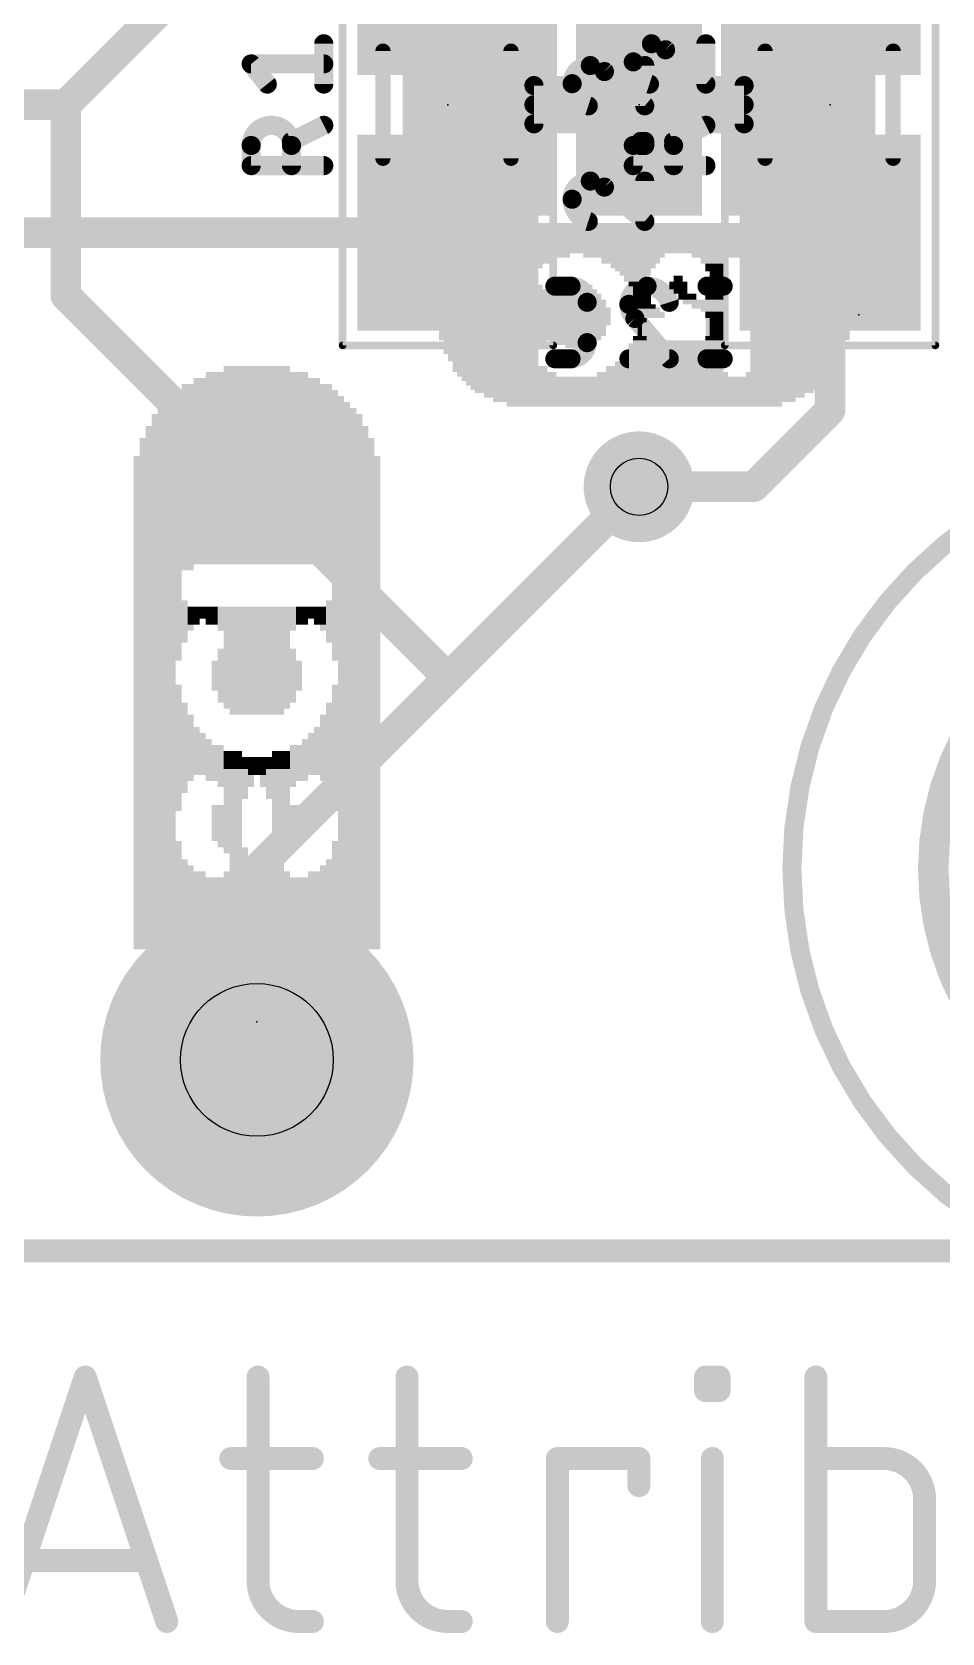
# Model space of a CAD drawing. Extents: x -30.5 to 56.1, y -10.7 to 33.1.
# Drawn here: x 15.02 to 21.06, y -2.54 to 8.1 of the extents above; entities that cross this region are included whole.
import ezdxf

# ---------------------------------------------------------------- set-up
doc = ezdxf.new("R2010")
doc.units = 0
for name, color, linetype in [('1', 12, 'CONTINUOUS'), ('16', 132, 'CONTINUOUS'), ('17', 110, 'CONTINUOUS'), ('18', 110, 'CONTINUOUS'), ('20', 53, 'CONTINUOUS'), ('21', 41, 'CONTINUOUS'), ('22', 40, 'CONTINUOUS'), ('23', 53, 'CONTINUOUS'), ('24', 53, 'CONTINUOUS'), ('25', 253, 'CONTINUOUS'), ('27', 253, 'CONTINUOUS'), ('28', 253, 'CONTINUOUS'), ('29', 253, 'CONTINUOUS'), ('30', 253, 'CONTINUOUS'), ('31', 253, 'CONTINUOUS'), ('35', 253, 'CONTINUOUS'), ('39', 12, 'CONTINUOUS'), ('41', 12, 'CONTINUOUS'), ('42', 132, 'CONTINUOUS'), ('44', 253, 'CONTINUOUS'), ('51', 53, 'CONTINUOUS')]:
    doc.layers.add(name, color=color, linetype=linetype)

# ---------------------------------------------------------------- blocks, each defined once
blk = doc.blocks.new('RECT')
blk.add_solid([(-0.5, -0.5), (0.5, -0.5), (-0.5, 0.5), (0.5, 0.5)])
blk = doc.blocks.new('ROUNDP')
at = {"const_width": 0.5}
blk.add_lwpolyline([(0, -0.25, 1), (0, 0.25, 1), (0, -0.25)], format="xyb", dxfattribs=at)
blk = doc.blocks.new('ROUNDV')
at = {"const_width": 0.5}
blk.add_lwpolyline([(0, -0.25, 1), (0, 0.25, 1), (0, -0.25)], format="xyb", dxfattribs=at)

msp = doc.modelspace()

# ---------------------------------------------------------------- linework, layer by layer
at = {"layer": '1'}
for points, const_width in [([(17.78, 6.77), (14.009, 6.77)], 0.2032), ([(20.32, 5.588), (20.32, 6.77)], 0.2032), ([(19.812, 5.08), (20.32, 5.588)], 0.2032), ([(19.05, 5.08), (19.812, 5.08)], 0.2032), ([(25.4, 0), (0, 0)], 0.1524)]:
    msp.add_lwpolyline(points, dxfattribs=dict(at, const_width=const_width))
at = {"layer": '1', "const_width": 0.1016}
for points in [[(17.78, 6.7192, 1), (17.78, 6.8208)], [(20.3708, 6.77, 1), (20.2692, 6.77)], [(20.3559, 5.5521, 1), (20.2841, 5.6239)], [(20.2692, 5.588, 1), (20.3708, 5.588)], [(19.05, 5.1308, 1), (19.05, 5.0292)], [(19.7761, 5.1159, 1), (19.8479, 5.0441)], [(19.812, 5.0292, 1), (19.812, 5.1308)]]:
    msp.add_lwpolyline(points, format="xyb", dxfattribs=at)
at = {"layer": '16'}
for points, const_width in [([(19.05, 7.62), (19.05, 12.2)], 0.254), ([(18.034, 9.398), (18.034, 7.62)], 0.254), ([(20.066, 9.398), (20.066, 7.62)], 0.254), ([(16.51, 8.89), (15.24, 7.62)], 0.2032), ([(15.24, 7.62), (13.9649, 7.62)], 0.2032), ([(15.24, 7.62), (15.24, 6.35)], 0.2032), ([(15.24, 6.35), (17.78, 3.81)], 0.2032), ([(17.78, 3.81), (19.05, 5.08)], 0.2032), ([(16.51, 2.54), (17.78, 3.81)], 0.2032), ([(16.51, 1.27), (16.51, 2.54)], 0.2032), ([(25.4, 0), (0, 0)], 0.1524)]:
    msp.add_lwpolyline(points, dxfattribs=dict(at, const_width=const_width))
for points, const_width in [([(15.2908, 7.62, 1), (15.1892, 7.62)], 0.1016), ([(15.2041, 7.6559, 1), (15.2759, 7.5841)], 0.1016), ([(15.24, 7.5692, 1), (15.24, 7.6708)], 0.1016), ([(17.9705, 7.62, 1), (18.0975, 7.62)], 0.127), ([(18.9865, 7.62, 1), (19.1135, 7.62)], 0.127), ([(20.0025, 7.62, 1), (20.1295, 7.62)], 0.127), ([(15.2759, 6.3859, 1), (15.2041, 6.3141)], 0.1016), ([(15.1892, 6.35, 1), (15.2908, 6.35)], 0.1016), ([(19.0859, 5.0441, 1), (19.0141, 5.1159)], 0.1016), ([(17.7441, 3.8459, 1), (17.8159, 3.7741)], 0.1016), ([(17.8159, 3.7741, 1), (17.7441, 3.8459)], 0.1016), ([(17.7441, 3.7741, 1), (17.8159, 3.8459)], 0.1016), ([(16.5608, 2.54, 1), (16.4592, 2.54)], 0.1016), ([(16.4741, 2.5759, 1), (16.5459, 2.5041)], 0.1016), ([(16.4592, 1.27, 1), (16.5608, 1.27)], 0.1016)]:
    msp.add_lwpolyline(points, format="xyb", dxfattribs=dict(at, const_width=const_width))
at = {"layer": '20', "const_width": 0.1524}
msp.add_lwpolyline([(0, 0), (25.4, 0)], dxfattribs=at)
at = {"layer": '21', "const_width": 0.1778}
msp.add_lwpolyline([(12.7, 7.85, 1), (12.7, 17.55, 1), (12.7, 7.85)], format="xyb", dxfattribs=at)
at = {"layer": '23'}
for p in [(17.78, 7.62), (20.32, 7.62), (16.51, 1.524)]:
    msp.add_point(p, dxfattribs=at)
at = {"layer": '24'}
for p in [(19.05, 7.62), (20.5105, 6.223), (16.51, 1.524)]:
    msp.add_point(p, dxfattribs=at)
at = {"layer": '25', "const_width": 0.127}
for points in [[(16.9545, 7.7571), (16.9545, 8.0252)], [(19.2264, 7.985), (19.4945, 7.7571)], [(19.4945, 7.7571), (19.4945, 8.0252)], [(16.5791, 7.7571), (16.4719, 7.8911)], [(16.4719, 7.8911), (16.9545, 7.8911)], [(16.9545, 7.4829), (16.74, 7.3757)], [(19.4945, 7.4829), (19.28, 7.3757)], [(16.4719, 7.2148), (16.4719, 7.3489)], [(16.74, 7.3489), (16.74, 7.2148)], [(19.0119, 7.2148), (19.0119, 7.3489)], [(19.28, 7.3489), (19.28, 7.2148)], [(16.9545, 7.2148), (16.4719, 7.2148)], [(19.4945, 7.2148), (19.0119, 7.2148)]]:
    msp.add_lwpolyline(points, dxfattribs=at)
at = {"layer": '25'}
for points, const_width in [([(16.9862, 8.0252, 1), (16.9228, 8.0252)], 0.0635), ([(19.1326, 8.0252, 0.4142), (19.0119, 7.9045)], 0.127), ([(19.2264, 7.985, 0.2053), (19.1326, 8.0252)], 0.127), ([(19.1326, 8.0569, 1), (19.1326, 7.9934)], 0.0635), ([(19.1326, 7.9934, 1), (19.1326, 8.0569)], 0.0635), ([(19.247, 8.0092, 1), (19.2058, 7.9608)], 0.0635), ([(19.2034, 7.9631, 1), (19.2494, 8.0069)], 0.0635), ([(19.5263, 8.0252, 1), (19.4628, 8.0252)], 0.0635), ([(16.4967, 7.911, 1), (16.4471, 7.8713)], 0.0635), ([(16.4719, 7.9229, 1), (16.4719, 7.8594)], 0.0635), ([(16.9545, 7.8594, 1), (16.9545, 7.9229)], 0.0635), ([(19.0119, 7.9045, 0.3252), (19.1191, 7.7571)], 0.127), ([(18.9801, 7.9045, 1), (19.0436, 7.9045)], 0.0635), ([(19.0436, 7.9045, 1), (18.9802, 7.9045)], 0.0635), ([(16.5544, 7.7372, 1), (16.6039, 7.7769)], 0.0635), ([(16.9228, 7.7571, 1), (16.9862, 7.7571)], 0.0635), ([(19.1094, 7.7269, 1), (19.1289, 7.7873)], 0.0635), ([(19.4628, 7.7571, 1), (19.5263, 7.7571)], 0.0635), ([(19.4739, 7.7329, 1), (19.5151, 7.7813)], 0.0635), ([(16.74, 7.3489, 1), (16.4719, 7.3489)], 0.127), ([(16.9687, 7.4545, 1), (16.9403, 7.5113)], 0.0635), ([(19.28, 7.3489, 1), (19.0119, 7.3489)], 0.127), ([(19.5087, 7.4545, 1), (19.4803, 7.5113)], 0.0635), ([(16.5037, 7.3489, 1), (16.4402, 7.3489)], 0.0635), ([(16.4402, 7.3489, 1), (16.5037, 7.3489)], 0.0635), ([(16.7258, 7.4041, 1), (16.7542, 7.3473)], 0.0635), ([(16.7718, 7.3489, 1), (16.7083, 7.3489)], 0.0635), ([(16.7083, 7.3489, 1), (16.7718, 7.3489)], 0.0635), ([(19.0436, 7.3489, 1), (18.9802, 7.3489)], 0.0635), ([(18.9802, 7.3489, 1), (19.0436, 7.3489)], 0.0635), ([(19.2658, 7.4041, 1), (19.2942, 7.3473)], 0.0635), ([(19.3118, 7.3489, 1), (19.2483, 7.3489)], 0.0635), ([(19.2483, 7.3489, 1), (19.3118, 7.3489)], 0.0635), ([(16.4719, 7.2466, 1), (16.4719, 7.1831)], 0.0635), ([(16.4402, 7.2148, 1), (16.5037, 7.2148)], 0.0635), ([(16.7083, 7.2148, 1), (16.7718, 7.2148)], 0.0635), ([(16.9545, 7.1831, 1), (16.9545, 7.2466)], 0.0635), ([(19.0119, 7.2466, 1), (19.0119, 7.1831)], 0.0635), ([(18.9802, 7.2148, 1), (19.0436, 7.2148)], 0.0635), ([(19.2483, 7.2148, 1), (19.3118, 7.2148)], 0.0635), ([(19.4945, 7.1831, 1), (19.4945, 7.2466)], 0.0635)]:
    msp.add_lwpolyline(points, format="xyb", dxfattribs=dict(at, const_width=const_width))
at = {"layer": '27'}
for points, const_width in [([(18.7262, 7.8805, 0.4142), (18.6055, 7.7598)], 0.127), ([(18.82, 7.8403, 0.2053), (18.7262, 7.8805)], 0.127), ([(18.7262, 7.9122, 1), (18.7262, 7.8487)], 0.0635), ([(18.7262, 7.8487, 1), (18.7262, 7.9122)], 0.0635), ([(18.8406, 7.8644, 1), (18.7994, 7.8161)], 0.0635), ([(18.797, 7.8184, 1), (18.843, 7.8622)], 0.0635), ([(19.1198, 7.8805, 1), (19.0564, 7.8805)], 0.0635), ([(18.5737, 7.7598, 1), (18.6372, 7.7598)], 0.0635), ([(18.6055, 7.7598, 0.3252), (18.7127, 7.6124)], 0.127), ([(18.6372, 7.7598, 1), (18.5738, 7.7598)], 0.0635), ([(18.703, 7.5822, 1), (18.7225, 7.6426)], 0.0635), ([(19.0675, 7.5882, 1), (19.1087, 7.6366)], 0.0635), ([(19.0564, 7.6124, 1), (19.1198, 7.6124)], 0.0635), ([(19.093, 7.3758, 1), (19.0295, 7.3758)], 0.0635), ([(19.0295, 7.349, 1), (19.093, 7.349)], 0.0635), ([(19.0613, 7.4075, 1), (19.0613, 7.344)], 0.0635), ([(19.0613, 7.3807, 1), (19.0613, 7.3172)], 0.0635), ([(19.1198, 7.3758, 1), (19.0564, 7.3758)], 0.0635), ([(19.0564, 7.349, 1), (19.1198, 7.349)], 0.0635), ([(19.0881, 7.344, 1), (19.0881, 7.4075)], 0.0635), ([(19.0881, 7.3172, 1), (19.0881, 7.3807)], 0.0635), ([(18.7262, 7.1124, 0.4142), (18.6055, 6.9917)], 0.127), ([(18.82, 7.0722, 0.2053), (18.7262, 7.1124)], 0.127), ([(18.7262, 7.1441, 1), (18.7262, 7.0806)], 0.0635), ([(18.7262, 7.0806, 1), (18.7262, 7.1441)], 0.0635), ([(18.8406, 7.0964, 1), (18.7994, 7.048)], 0.0635), ([(19.1198, 7.1124, 1), (19.0564, 7.1124)], 0.0635), ([(18.6055, 6.9917, 0.3252), (18.7127, 6.8443)], 0.127), ([(18.6372, 6.9917, 1), (18.5738, 6.9917)], 0.0635), ([(18.797, 7.0503, 1), (18.843, 7.0941)], 0.0635), ([(18.5737, 6.9917, 1), (18.6372, 6.9917)], 0.0635), ([(18.703, 6.8141, 1), (18.7225, 6.8745)], 0.0635), ([(19.0564, 6.8443, 1), (19.1198, 6.8443)], 0.0635), ([(19.0675, 6.8201, 1), (19.1087, 6.8685)], 0.0635)]:
    msp.add_lwpolyline(points, format="xyb", dxfattribs=dict(at, const_width=const_width))
at = {"layer": '27', "const_width": 0.127}
for points in [[(18.82, 7.8403), (19.0881, 7.6124)], [(19.0881, 7.6124), (19.0881, 7.8805)], [(19.0613, 7.349), (19.0613, 7.3758)], [(19.0613, 7.3758), (19.0881, 7.3758)], [(19.0881, 7.349), (19.0613, 7.349)], [(19.0881, 7.3758), (19.0881, 7.349)], [(18.82, 7.0722), (19.0881, 6.8443)], [(19.0881, 6.8443), (19.0881, 7.1124)]]:
    msp.add_lwpolyline(points, dxfattribs=at)
at = {"layer": '28', "const_width": 0.127}
for points in [[(18.5979, 6.4135), (18.4906, 6.4135)], [(19.6094, 6.4135), (19.5021, 6.4135)], [(19.5557, 6.4135), (19.5557, 5.9309)], [(18.7051, 6.0381), (18.7051, 6.3063)], [(19.023, 6.199), (19.2509, 5.9309)], [(18.4906, 5.9309), (18.5979, 5.9309)], [(19.2509, 5.9309), (18.9828, 5.9309)], [(19.6094, 5.9309), (19.5021, 5.9309)]]:
    msp.add_lwpolyline(points, dxfattribs=at)
at = {"layer": '28'}
for points, const_width in [([(18.4906, 6.4452, 1), (18.4906, 6.3818)], 0.0635), ([(18.7051, 6.3063, 0.4142), (18.5979, 6.4135)], 0.127), ([(18.5979, 6.4452, 1), (18.5979, 6.3817)], 0.0635), ([(18.5979, 6.3818, 1), (18.5979, 6.4452)], 0.0635), ([(19.1034, 6.4135, 0.4142), (18.9828, 6.2928)], 0.127), ([(19.2509, 6.3063, 0.3252), (19.1034, 6.4135)], 0.127), ([(19.1034, 6.4452, 1), (19.1034, 6.3818)], 0.0635), ([(19.1034, 6.3818, 1), (19.1034, 6.4452)], 0.0635), ([(19.5021, 6.4452, 1), (19.5021, 6.3818)], 0.0635), ([(19.5875, 6.4135, 1), (19.524, 6.4135)], 0.0635), ([(19.6094, 6.3818, 1), (19.6094, 6.4452)], 0.0635), ([(18.7369, 6.3063, 1), (18.6734, 6.3063)], 0.0635), ([(18.6734, 6.3063, 1), (18.7369, 6.3063)], 0.0635), ([(18.9828, 6.2928, 0.2053), (19.023, 6.199)], 0.127), ([(19.0145, 6.2928, 1), (18.951, 6.2928)], 0.0635), ([(18.951, 6.2928, 1), (19.0145, 6.2928)], 0.0635), ([(19.2207, 6.2965, 1), (19.2811, 6.316)], 0.0635), ([(19.0472, 6.2196, 1), (18.9988, 6.1784)], 0.0635), ([(19.0011, 6.176, 1), (19.0449, 6.222)], 0.0635), ([(18.5979, 5.9309, 0.4142), (18.7051, 6.0381)], 0.127), ([(18.7369, 6.0381, 1), (18.6734, 6.0381)], 0.0635), ([(18.6734, 6.0381, 1), (18.7369, 6.0381)], 0.0635), ([(18.4906, 5.9627, 1), (18.4906, 5.8992)], 0.0635), ([(18.5979, 5.9627, 1), (18.5979, 5.8992)], 0.0635), ([(18.5979, 5.8992, 1), (18.5979, 5.9627)], 0.0635), ([(18.9828, 5.9627, 1), (18.9828, 5.8992)], 0.0635), ([(19.2267, 5.9103, 1), (19.2751, 5.9515)], 0.0635), ([(19.2509, 5.8992, 1), (19.2509, 5.9627)], 0.0635), ([(19.5021, 5.9627, 1), (19.5021, 5.8992)], 0.0635), ([(19.524, 5.9309, 1), (19.5875, 5.9309)], 0.0635), ([(19.6094, 5.8992, 1), (19.6094, 5.9627)], 0.0635)]:
    msp.add_lwpolyline(points, format="xyb", dxfattribs=dict(at, const_width=const_width))
at = {"layer": '30', "const_width": 0.0635}
for points in [[(18.3515, 7.7788, 1), (18.3515, 7.7153)], [(18.3833, 7.747, 1), (18.3198, 7.747)], [(19.7802, 7.747, 1), (19.7168, 7.747)], [(19.7485, 7.7153, 1), (19.7485, 7.7788)], [(18.3515, 7.6517, 1), (18.3515, 7.5883)], [(19.7485, 7.5883, 1), (19.7485, 7.6517)], [(18.3515, 7.5248, 1), (18.3515, 7.4613)], [(18.3515, 7.5248, 1), (18.3515, 7.4613)], [(18.3198, 7.493, 1), (18.3833, 7.493)], [(19.7168, 7.493, 1), (19.7802, 7.493)], [(19.7485, 7.4613, 1), (19.7485, 7.5248)], [(19.7485, 7.4613, 1), (19.7485, 7.5248)]]:
    msp.add_lwpolyline(points, format="xyb", dxfattribs=at)
at = {"layer": '30', "const_width": 0.127}
for points in [[(19.7485, 7.747), (18.3515, 7.747)], [(18.3515, 7.747), (18.3515, 7.493)], [(19.7485, 7.493), (19.7485, 7.747)], [(18.3515, 7.62), (19.7485, 7.62)], [(18.3515, 7.493), (19.7485, 7.493)], [(18.3515, 7.493), (19.7485, 7.493)]]:
    msp.add_lwpolyline(points, dxfattribs=at)
at = {"layer": '39', "const_width": 0.0508}
for points in [[(17.08, 6.02), (17.08, 9.22)], [(18.48, 9.22), (18.48, 6.02)], [(19.62, 6.02), (19.62, 9.22)], [(21.02, 9.22), (21.02, 6.02)], [(18.48, 6.02), (17.08, 6.02)], [(21.02, 6.02), (19.62, 6.02)]]:
    msp.add_lwpolyline(points, dxfattribs=at)
at = {"layer": '39'}
for points, const_width in [([(17.08, 6.0327, 1), (17.08, 6.0073)], 0.0254), ([(17.0673, 6.02, 1), (17.0927, 6.02)], 0.0254), ([(18.4673, 6.02, 1), (18.4927, 6.02)], 0.0254), ([(18.48, 6.0073, 1), (18.48, 6.0327)], 0.0254), ([(19.62, 6.0327, 1), (19.62, 6.0073)], 0.0254), ([(19.6073, 6.02, 1), (19.6327, 6.02)], 0.0254), ([(21.0073, 6.02, 1), (21.0327, 6.02)], 0.0254), ([(21.02, 6.0073, 1), (21.02, 6.0327)], 0.0254), ([(22.86, -0.254, 1), (22.86, 5.334, 1), (22.86, -0.254)], 0.127)]:
    msp.add_lwpolyline(points, format="xyb", dxfattribs=dict(at, const_width=const_width))
at = {"layer": '41', "const_width": 0.2032}
msp.add_lwpolyline([(22.86, 4.3942, 1), (22.86, 0.6858)], format="xyb", dxfattribs=at)
at = {"layer": '42', "const_width": 0.2032}
msp.add_lwpolyline([(22.86, 4.3942, 1), (22.86, 0.6858)], format="xyb", dxfattribs=at)
at = {"layer": '44'}
for centre, radius in [((19.05, 5.08), 0.1905), ((16.51, 1.27), 0.508)]:
    msp.add_circle(centre, radius, dxfattribs=at)
at = {"layer": '51'}
for points, const_width in [([(12.7, 8.05, 1), (12.7, 17.35, 1), (12.7, 8.05)], 0.0025), ([(17.3734, 7.976, 1), (17.3226, 7.976)], 0.0508), ([(18.2244, 7.976, 1), (18.1736, 7.976)], 0.0508), ([(19.9134, 7.976, 1), (19.8626, 7.976)], 0.0508), ([(20.7644, 7.976, 1), (20.7136, 7.976)], 0.0508), ([(17.3226, 7.264, 1), (17.3734, 7.264)], 0.0508), ([(18.1736, 7.264, 1), (18.2244, 7.264)], 0.0508), ([(19.8626, 7.264, 1), (19.9134, 7.264)], 0.0508), ([(20.7136, 7.264, 1), (20.7644, 7.264)], 0.0508), ([(15.4053, -0.8262, 1), (15.333, -0.8502)], 0.0762), ([(15.4053, -0.8502, 1), (15.333, -0.8262)], 0.0762), ([(16.5558, -0.8382, 1), (16.4796, -0.8382)], 0.0762), ([(17.5458, -0.8382, 1), (17.4696, -0.8382)], 0.0762), ([(19.5304, -0.8382, 1), (19.4542, -0.8382)], 0.0762), ([(19.4923, -0.8001, 1), (19.4923, -0.8763)], 0.0762), ([(19.6207, -0.8382, 1), (19.5445, -0.8382)], 0.0762), ([(19.5826, -0.8763, 1), (19.5826, -0.8001)], 0.0762), ([(20.2637, -0.8382, 1), (20.1875, -0.8382)], 0.0762), ([(19.4923, -0.8904, 1), (19.4923, -0.9666)], 0.0762), ([(19.4542, -0.9285, 1), (19.5304, -0.9285)], 0.0762), ([(19.5445, -0.9285, 1), (19.6207, -0.9285)], 0.0762), ([(19.5826, -0.9666, 1), (19.5826, -0.8904)], 0.0762), ([(16.3371, -1.342, 1), (16.3371, -1.4182)], 0.0762), ([(16.8789, -1.4182, 1), (16.8789, -1.342)], 0.0762), ([(17.327, -1.342, 1), (17.327, -1.4182)], 0.0762), ([(17.8689, -1.4182, 1), (17.8689, -1.342)], 0.0762), ([(18.5454, -1.3801, 1), (18.4692, -1.3801)], 0.0762), ([(18.5073, -1.342, 1), (18.5073, -1.4182)], 0.0762), ([(19.0873, -1.3801, 1), (19.0111, -1.3801)], 0.0762), ([(19.0492, -1.4182, 1), (19.0492, -1.342)], 0.0762), ([(19.5755, -1.3801, 1), (19.4993, -1.3801)], 0.0762), ([(20.2256, -1.342, 1), (20.2256, -1.4182)], 0.0762), ([(20.9481, -1.651, 0.4142), (20.6772, -1.3801)], 0.1524), ([(20.6772, -1.342, 1), (20.6772, -1.4182)], 0.0762), ([(20.6772, -1.4182, 1), (20.6772, -1.342)], 0.0762), ([(19.0111, -1.5607, 1), (19.0873, -1.5607)], 0.0762), ([(20.9862, -1.651, 1), (20.91, -1.651)], 0.0762), ([(20.91, -1.651, 1), (20.9862, -1.651)], 0.0762), ([(15.7755, -2.0955, 1), (15.7755, -2.0193)], 0.0762), ([(16.5177, -2.1929, 0.4142), (16.7886, -2.4638)], 0.1524), ([(16.5558, -2.1929, 1), (16.4796, -2.1929)], 0.0762), ([(17.5077, -2.1929, 0.4142), (17.7786, -2.4638)], 0.1524), ([(17.5458, -2.1929, 1), (17.4696, -2.1929)], 0.0762), ([(20.6772, -2.4638, 0.4142), (20.9481, -2.1929)], 0.1524), ([(20.9862, -2.1929, 1), (20.91, -2.1929)], 0.0762), ([(16.4796, -2.1929, 1), (16.5558, -2.1929)], 0.0762), ([(17.4696, -2.1929, 1), (17.5458, -2.1929)], 0.0762), ([(20.91, -2.1929, 1), (20.9862, -2.1929)], 0.0762), ([(15.8748, -2.4758, 1), (15.9471, -2.4518)], 0.0762), ([(16.7886, -2.4257, 1), (16.7886, -2.5019)], 0.0762), ([(16.7886, -2.5019, 1), (16.7886, -2.4257)], 0.0762), ([(16.8789, -2.5019, 1), (16.8789, -2.4257)], 0.0762), ([(17.7786, -2.4257, 1), (17.7786, -2.5019)], 0.0762), ([(17.7786, -2.5019, 1), (17.7786, -2.4257)], 0.0762), ([(17.8689, -2.5019, 1), (17.8689, -2.4257)], 0.0762), ([(18.4692, -2.4638, 1), (18.5454, -2.4638)], 0.0762), ([(19.4993, -2.4638, 1), (19.5755, -2.4638)], 0.0762), ([(20.2256, -2.4257, 1), (20.2256, -2.5019)], 0.0762), ([(20.1875, -2.4638, 1), (20.2637, -2.4638)], 0.0762), ([(20.6772, -2.4257, 1), (20.6772, -2.5019)], 0.0762), ([(20.6772, -2.5019, 1), (20.6772, -2.4257)], 0.0762)]:
    msp.add_lwpolyline(points, format="xyb", dxfattribs=dict(at, const_width=const_width))
for points, const_width in [([(17.348, 7.264), (17.348, 7.976)], 0.1016), ([(18.199, 7.264), (18.199, 7.976)], 0.1016), ([(19.888, 7.264), (19.888, 7.976)], 0.1016), ([(20.739, 7.264), (20.739, 7.976)], 0.1016), ([(14.8273, -2.4638), (15.3691, -0.8382)], 0.1524), ([(15.3691, -0.8382), (15.911, -2.4638)], 0.1524), ([(16.5177, -0.8382), (16.5177, -2.1929)], 0.1524), ([(17.5077, -0.8382), (17.5077, -2.1929)], 0.1524), ([(19.4923, -0.9285), (19.4923, -0.8382)], 0.1524), ([(19.4923, -0.8382), (19.5826, -0.8382)], 0.1524), ([(19.5826, -0.8382), (19.5826, -0.9285)], 0.1524), ([(20.2256, -0.8382), (20.2256, -2.4638)], 0.1524), ([(19.5826, -0.9285), (19.4923, -0.9285)], 0.1524), ([(16.3371, -1.3801), (16.8789, -1.3801)], 0.1524), ([(17.327, -1.3801), (17.8689, -1.3801)], 0.1524), ([(18.5073, -2.4638), (18.5073, -1.3801)], 0.1524), ([(18.5073, -1.3801), (19.0492, -1.3801)], 0.1524), ([(19.0492, -1.3801), (19.0492, -1.5607)], 0.1524), ([(19.5374, -2.4638), (19.5374, -1.3801)], 0.1524), ([(20.6772, -1.3801), (20.2256, -1.3801)], 0.1524), ([(20.9481, -2.1929), (20.9481, -1.651)], 0.1524), ([(15.7755, -2.0574), (14.9627, -2.0574)], 0.1524), ([(16.7886, -2.4638), (16.8789, -2.4638)], 0.1524), ([(17.7786, -2.4638), (17.8689, -2.4638)], 0.1524), ([(20.2256, -2.4638), (20.6772, -2.4638)], 0.1524)]:
    msp.add_lwpolyline(points, dxfattribs=dict(at, const_width=const_width))

# ---------------------------------------------------------------- block references
at = {"layer": '1', "xscale": 1.1, "rotation": 90}
for p in [(17.78, 8.47), (20.32, 8.47), (17.78, 6.77), (20.32, 6.77)]:
    msp.add_blockref('RECT', p, dxfattribs=at)
at = {"layer": '16', "rotation": 180}
for p, xscale, yscale in [((18.034, 7.62), 0.635, 1.27), ((19.05, 7.62), 0.635, 1.27), ((20.066, 7.62), 0.635, 1.27), ((18.542, 7.62), 0.4064, 0.254), ((19.558, 7.62), 0.4064, 0.254)]:
    msp.add_blockref('RECT', p, dxfattribs=dict(at, xscale=xscale, yscale=yscale))
at = {"layer": '17', "xscale": 1.8796, "yscale": 1.8796, "rotation": 90}
msp.add_blockref('ROUNDP', (16.51, 1.27), dxfattribs=at)
msp.add_blockref('ROUNDP', (16.51, 1.27), dxfattribs=at)
at = {"layer": '18', "xscale": 0.7366, "yscale": 0.7366}
msp.add_blockref('ROUNDV', (19.05, 5.08), dxfattribs=at)
msp.add_blockref('ROUNDV', (19.05, 5.08), dxfattribs=at)
at = {"layer": '21', "yscale": 0.04, "rotation": 90}
for p, xscale in [((16.31, 5.224), 1.32), ((16.35, 5.224), 1.32), ((16.39, 5.224), 1.32), ((16.43, 5.224), 1.32), ((16.47, 5.224), 1.32), ((16.51, 5.224), 1.32), ((16.55, 5.224), 1.32), ((16.59, 5.224), 1.32), ((16.63, 5.224), 1.32), ((16.67, 5.224), 1.32), ((16.71, 5.224), 1.32), ((16.03, 5.144), 1.24), ((16.07, 5.144), 1.24), ((16.11, 5.184), 1.24), ((16.15, 5.184), 1.24), ((16.19, 5.204), 1.28), ((16.23, 5.204), 1.28), ((16.27, 5.204), 1.28), ((16.75, 5.204), 1.28), ((16.79, 5.204), 1.28), ((16.83, 5.204), 1.28), ((16.87, 5.424), 0.76), ((16.91, 5.424), 0.76), ((16.95, 5.404), 0.72), ((16.99, 5.404), 0.72), ((15.91, 3.824), 3.64), ((15.95, 3.844), 3.68), ((15.99, 4.824), 1.8), ((17.03, 5.364), 0.72), ((17.07, 3.844), 3.68), ((17.11, 3.824), 3.64), ((15.83, 3.784), 3.56), ((15.87, 3.804), 3.6), ((17.15, 3.804), 3.6), ((17.19, 3.784), 3.56), ((15.79, 3.744), 3.48), ((17.23, 3.744), 3.48), ((15.75, 3.704), 3.4), ((17.27, 3.704), 3.4), ((15.71, 3.644), 3.28), ((17.31, 3.644), 3.28), ((16.03, 4.184), 0.28), ((16.07, 4.204), 0.16), ((16.11, 4.224), 0.12), ((16.15, 4.244), 0.08), ((16.19, 4.244), 0.08), ((16.23, 4.224), 0.12), ((16.27, 4.204), 0.16), ((16.31, 4.184), 0.2), ((16.35, 3.944), 0.68), ((16.39, 3.924), 0.72), ((16.43, 3.924), 0.72), ((16.47, 3.924), 0.72), ((16.51, 3.924), 0.72), ((16.55, 3.924), 0.72), ((16.59, 3.924), 0.72), ((16.63, 3.924), 0.72), ((16.67, 3.924), 0.72), ((16.71, 3.944), 0.68), ((16.75, 4.204), 0.16), ((16.79, 4.224), 0.12), ((16.83, 4.224), 0.12), ((16.87, 4.244), 0.08), ((16.91, 4.244), 0.08), ((16.95, 4.224), 0.12), ((16.99, 4.204), 0.24), ((17.03, 4.164), 0.32), ((16.27, 3.824), 0.28), ((16.31, 3.844), 0.4), ((16.75, 3.824), 0.36), ((16.79, 3.824), 0.2), ((15.99, 3.344), 0.84), ((16.03, 3.344), 0.6), ((17.03, 3.324), 0.64), ((16.07, 3.344), 0.44), ((16.95, 3.324), 0.4), ((16.99, 3.324), 0.48), ((16.11, 3.324), 0.32), ((16.15, 3.304), 0.28), ((16.91, 3.304), 0.28), ((16.19, 3.264), 0.28), ((16.23, 3.244), 0.24), ((16.27, 3.224), 0.28), ((16.31, 3.024), 0.6), ((16.35, 3.044), 0.56), ((16.39, 3.084), 0.48), ((16.63, 3.264), 0.12), ((16.67, 3.264), 0.12), ((16.71, 3.264), 0.12), ((16.75, 3.284), 0.16), ((16.79, 3.284), 0.16), ((16.83, 3.304), 0.2), ((16.87, 3.304), 0.2), ((16.43, 3.144), 0.28), ((16.47, 3.184), 0.2), ((16.51, 3.224), 0.12), ((16.55, 3.224), 0.12), ((16.59, 3.244), 0.08), ((16.23, 2.844), 0.16), ((16.27, 2.844), 0.24), ((16.67, 2.464), 0.92), ((16.71, 2.804), 0.32), ((16.75, 2.824), 0.28), ((16.79, 2.844), 0.24), ((16.63, 2.424), 0.84), ((15.99, 2.364), 0.72), ((16.59, 2.344), 0.68), ((16.03, 2.304), 0.6), ((16.07, 2.284), 0.56), ((16.51, 2.284), 0.56), ((16.55, 2.304), 0.6), ((16.99, 2.304), 0.6), ((17.03, 2.324), 0.64), ((16.11, 2.264), 0.52), ((16.15, 2.264), 0.52), ((16.19, 2.244), 0.48), ((16.23, 2.244), 0.48), ((16.27, 2.244), 0.48), ((16.31, 2.244), 0.48), ((16.35, 2.244), 0.48), ((16.39, 2.244), 0.48), ((16.43, 2.244), 0.48), ((16.47, 2.264), 0.52), ((16.71, 2.264), 0.52), ((16.75, 2.244), 0.48), ((16.79, 2.244), 0.48), ((16.87, 2.244), 0.48), ((16.91, 2.244), 0.48), ((16.95, 2.264), 0.52), ((16.83, 2.224), 0.44)]:
    msp.add_blockref('RECT', p, dxfattribs=dict(at, xscale=xscale))
at = {"layer": '22'}
for p, xscale, yscale, rotation in [((19.0855, 6.818), 1.83, 0.03, 180), ((19.0855, 6.698), 2.31, 0.03, 180), ((19.0855, 6.733), 2.25, 0.04, 180), ((19.0855, 6.763), 2.13, 0.02, 180), ((19.0855, 6.788), 2.01, 0.03, 180), ((18.1405, 6.583), 0.66, 0.04, 180), ((18.2155, 6.618), 0.75, 0.03, 180), ((19.0855, 6.643), 2.43, 0.02, 180), ((19.0855, 6.668), 2.37, 0.03, 180), ((18.9505, 6.618), 0.54, 0.03, 180), ((18.9955, 6.583), 0.39, 0.04, 180), ((19.8655, 6.618), 0.93, 0.03, 180), ((19.5355, 6.583), 0.15, 0.04, 180), ((20.0755, 6.583), 0.57, 0.04, 180), ((18.0805, 6.528), 0.6, 0.03, 180), ((18.0805, 6.498), 0.6, 0.03, 180), ((18.1105, 6.548), 0.6, 0.03, 180), ((19.0105, 6.548), 0.3, 0.03, 180), ((19.0105, 6.528), 0.24, 0.03, 180), ((19.0255, 6.498), 0.21, 0.03, 180), ((19.5505, 6.548), 0.12, 0.03, 180), ((19.5505, 6.528), 0.12, 0.03, 180), ((19.5655, 6.498), 0.09, 0.03, 180), ((20.0755, 6.548), 0.57, 0.03, 180), ((20.0905, 6.528), 0.6, 0.03, 180), ((20.0905, 6.498), 0.6, 0.03, 180), ((18.0805, 6.378), 0.72, 0.03, 180), ((18.0655, 6.463), 0.63, 0.04, 180), ((18.0655, 6.428), 0.63, 0.03, 180), ((18.0805, 6.408), 0.66, 0.03, 180), ((18.6355, 6.378), 0.27, 0.03, 180), ((18.6355, 6.408), 0.21, 0.03, 180), ((19.0255, 6.463), 0.15, 0.04, 180), ((19.0405, 6.428), 0.12, 0.03, 180), ((19.0555, 6.408), 0.09, 0.03, 180), ((19.0555, 6.378), 0.09, 0.03, 180), ((19.3105, 6.428), 0.12, 0.03, 180), ((19.3105, 6.408), 0.12, 0.03, 180), ((19.3105, 6.463), 0.06, 0.04, 180), ((19.3255, 6.378), 0.09, 0.03, 180), ((19.5655, 6.463), 0.09, 0.04, 180), ((19.5655, 6.428), 0.09, 0.03, 180), ((19.5655, 6.408), 0.09, 0.03, 180), ((19.5655, 6.378), 0.09, 0.03, 180), ((20.1055, 6.463), 0.63, 0.04, 180), ((20.1055, 6.428), 0.63, 0.03, 180), ((20.1055, 6.408), 0.63, 0.03, 180), ((20.1205, 6.378), 0.66, 0.03, 180), ((18.2605, 6.343), 1.08, 0.04, 180), ((18.2755, 6.308), 1.11, 0.03, 180), ((18.2755, 6.278), 1.11, 0.03, 180), ((19.0705, 6.343), 0.12, 0.04, 180), ((19.0855, 6.308), 0.09, 0.03, 180), ((19.1005, 6.278), 0.12, 0.03, 180), ((19.3705, 6.343), 0.12, 0.04, 180), ((19.4755, 6.308), 0.27, 0.03, 180), ((19.5055, 6.278), 0.21, 0.03, 180), ((19.5505, 6.343), 0.12, 0.04, 180), ((20.1205, 6.343), 0.66, 0.04, 180), ((20.1205, 6.308), 0.66, 0.03, 180), ((20.1205, 6.278), 0.66, 0.03, 180), ((18.2905, 6.258), 1.14, 0.03, 180), ((18.2905, 6.223), 1.14, 0.04, 180), ((18.2905, 6.188), 1.14, 0.03, 180), ((18.2905, 6.168), 1.14, 0.03, 180), ((19.1155, 6.258), 0.15, 0.03, 180), ((19.1305, 6.223), 0.18, 0.04, 180), ((19.0705, 6.188), 0.06, 0.03, 180), ((19.0555, 6.168), 0.03, 0.03, 180), ((19.5355, 6.258), 0.15, 0.03, 180), ((19.5505, 6.223), 0.12, 0.04, 180), ((19.5655, 6.188), 0.09, 0.03, 180), ((19.5655, 6.168), 0.09, 0.03, 180), ((20.1205, 6.258), 0.66, 0.03, 180), ((20.1205, 6.223), 0.66, 0.04, 180), ((20.1205, 6.188), 0.66, 0.03, 180), ((20.1205, 6.168), 0.66, 0.03, 180), ((18.2755, 6.138), 1.11, 0.03, 180), ((18.2755, 6.103), 1.11, 0.04, 180), ((18.2605, 6.068), 1.08, 0.03, 180), ((19.0555, 6.068), 0.09, 0.03, 180), ((19.0555, 6.138), 0.03, 0.03, 180), ((19.0555, 6.103), 0.03, 0.04, 180), ((19.5505, 6.068), 0.12, 0.03, 180), ((19.5655, 6.138), 0.09, 0.03, 180), ((19.5655, 6.103), 0.09, 0.04, 180), ((20.1205, 6.138), 0.66, 0.03, 180), ((20.1205, 6.103), 0.66, 0.04, 180), ((20.1205, 6.068), 0.66, 0.03, 180), ((18.0955, 6.038), 0.69, 0.03, 180), ((18.0805, 6.018), 0.66, 0.03, 180), ((18.0655, 5.983), 0.63, 0.04, 180), ((18.0805, 5.948), 0.6, 0.03, 180), ((18.6355, 6.038), 0.27, 0.03, 180), ((18.6355, 6.018), 0.15, 0.03, 180), ((19.2805, 5.948), 0.66, 0.03, 180), ((19.2955, 6.018), 0.63, 0.03, 180), ((19.2955, 5.983), 0.63, 0.04, 180), ((19.3105, 6.038), 0.6, 0.03, 180), ((20.1055, 6.038), 0.63, 0.03, 180), ((20.1055, 6.018), 0.63, 0.03, 180), ((20.1055, 5.983), 0.63, 0.04, 180), ((20.0905, 5.948), 0.6, 0.03, 180), ((16.31, 5.224), 1.32, 0.04, 90), ((16.35, 5.224), 1.32, 0.04, 90), ((16.39, 5.224), 1.32, 0.04, 90), ((16.43, 5.224), 1.32, 0.04, 90), ((16.47, 5.224), 1.32, 0.04, 90), ((16.51, 5.224), 1.32, 0.04, 90), ((16.55, 5.224), 1.32, 0.04, 90), ((16.59, 5.224), 1.32, 0.04, 90), ((16.63, 5.224), 1.32, 0.04, 90), ((16.67, 5.224), 1.32, 0.04, 90), ((16.71, 5.224), 1.32, 0.04, 90), ((18.0805, 5.928), 0.6, 0.03, 180), ((18.0955, 5.898), 0.57, 0.03, 180), ((18.1255, 5.863), 0.63, 0.04, 180), ((19.2205, 5.863), 0.78, 0.04, 180), ((19.2505, 5.898), 0.72, 0.03, 180), ((19.2655, 5.928), 0.69, 0.03, 180), ((20.0905, 5.928), 0.6, 0.03, 180), ((20.0755, 5.898), 0.57, 0.03, 180), ((20.0755, 5.863), 0.57, 0.04, 180), ((16.03, 5.404), 0.72, 0.04, 90), ((16.07, 5.404), 0.72, 0.04, 90), ((16.11, 5.424), 0.76, 0.04, 90), ((16.15, 5.424), 0.76, 0.04, 90), ((16.19, 5.204), 1.28, 0.04, 90), ((16.23, 5.204), 1.28, 0.04, 90), ((16.27, 5.204), 1.28, 0.04, 90), ((16.75, 5.204), 1.28, 0.04, 90), ((16.79, 5.204), 1.28, 0.04, 90), ((16.83, 5.204), 1.28, 0.04, 90), ((16.87, 5.184), 1.24, 0.04, 90), ((16.91, 5.184), 1.24, 0.04, 90), ((16.95, 5.144), 1.24, 0.04, 90), ((16.99, 5.144), 1.24, 0.04, 90), ((18.1705, 5.828), 0.66, 0.03, 180), ((19.0855, 5.798), 2.43, 0.03, 180), ((19.0855, 5.768), 2.37, 0.03, 180), ((19.0855, 5.738), 2.31, 0.03, 180), ((19.2055, 5.828), 0.87, 0.03, 180), ((20.0455, 5.828), 0.57, 0.03, 180), ((15.91, 3.824), 3.64, 0.04, 90), ((15.95, 3.844), 3.68, 0.04, 90), ((15.99, 5.364), 0.72, 0.04, 90), ((17.03, 4.824), 1.8, 0.04, 90), ((17.07, 3.844), 3.68, 0.04, 90), ((17.11, 3.824), 3.64, 0.04, 90), ((19.0855, 5.718), 2.25, 0.03, 180), ((19.0855, 5.688), 2.13, 0.03, 180), ((19.0855, 5.658), 2.01, 0.03, 180), ((19.0855, 5.628), 1.83, 0.03, 180), ((15.83, 3.784), 3.56, 0.04, 90), ((15.87, 3.804), 3.6, 0.04, 90), ((17.15, 3.804), 3.6, 0.04, 90), ((17.19, 3.784), 3.56, 0.04, 90), ((15.79, 3.744), 3.48, 0.04, 90), ((17.23, 3.744), 3.48, 0.04, 90), ((15.75, 3.704), 3.4, 0.04, 90), ((17.27, 3.704), 3.4, 0.04, 90), ((15.71, 3.644), 3.28, 0.04, 90), ((17.31, 3.644), 3.28, 0.04, 90), ((15.99, 4.164), 0.32, 0.04, 90), ((16.03, 4.204), 0.24, 0.04, 90), ((16.07, 4.224), 0.12, 0.04, 90), ((16.11, 4.244), 0.08, 0.04, 90), ((16.15, 4.244), 0.08, 0.04, 90), ((16.19, 4.224), 0.12, 0.04, 90), ((16.23, 4.224), 0.12, 0.04, 90), ((16.27, 4.204), 0.16, 0.04, 90), ((16.31, 3.944), 0.68, 0.04, 90), ((16.35, 3.924), 0.72, 0.04, 90), ((16.39, 3.924), 0.72, 0.04, 90), ((16.43, 3.924), 0.72, 0.04, 90), ((16.47, 3.924), 0.72, 0.04, 90), ((16.51, 3.924), 0.72, 0.04, 90), ((16.55, 3.924), 0.72, 0.04, 90), ((16.59, 3.924), 0.72, 0.04, 90), ((16.63, 3.924), 0.72, 0.04, 90), ((16.67, 3.944), 0.68, 0.04, 90), ((16.71, 4.184), 0.2, 0.04, 90), ((16.75, 4.204), 0.16, 0.04, 90), ((16.79, 4.224), 0.12, 0.04, 90), ((16.83, 4.244), 0.08, 0.04, 90), ((16.87, 4.244), 0.08, 0.04, 90), ((16.91, 4.224), 0.12, 0.04, 90), ((16.95, 4.204), 0.16, 0.04, 90), ((16.99, 4.184), 0.28, 0.04, 90), ((16.27, 3.824), 0.36, 0.04, 90), ((16.71, 3.844), 0.4, 0.04, 90), ((16.75, 3.824), 0.28, 0.04, 90), ((16.23, 3.824), 0.2, 0.04, 90), ((17.03, 3.344), 0.84, 0.04, 90), ((15.99, 3.324), 0.64, 0.04, 90), ((16.99, 3.344), 0.6, 0.04, 90), ((16.03, 3.324), 0.48, 0.04, 90), ((16.07, 3.324), 0.4, 0.04, 90), ((16.95, 3.344), 0.44, 0.04, 90), ((16.11, 3.304), 0.28, 0.04, 90), ((16.87, 3.304), 0.28, 0.04, 90), ((16.91, 3.324), 0.32, 0.04, 90), ((16.15, 3.304), 0.2, 0.04, 90), ((16.19, 3.304), 0.2, 0.04, 90), ((16.23, 3.284), 0.16, 0.04, 90), ((16.27, 3.284), 0.16, 0.04, 90), ((16.31, 3.264), 0.12, 0.04, 90), ((16.35, 3.264), 0.12, 0.04, 90), ((16.39, 3.264), 0.12, 0.04, 90), ((16.63, 3.084), 0.48, 0.04, 90), ((16.67, 3.044), 0.56, 0.04, 90), ((16.71, 3.024), 0.6, 0.04, 90), ((16.75, 3.224), 0.28, 0.04, 90), ((16.79, 3.244), 0.24, 0.04, 90), ((16.83, 3.264), 0.28, 0.04, 90), ((16.43, 3.244), 0.08, 0.04, 90), ((16.47, 3.224), 0.12, 0.04, 90), ((16.51, 3.224), 0.12, 0.04, 90), ((16.55, 3.184), 0.2, 0.04, 90), ((16.59, 3.144), 0.28, 0.04, 90), ((16.23, 2.844), 0.24, 0.04, 90), ((16.27, 2.824), 0.28, 0.04, 90), ((16.31, 2.804), 0.32, 0.04, 90), ((16.35, 2.464), 0.92, 0.04, 90), ((16.75, 2.844), 0.24, 0.04, 90), ((16.79, 2.844), 0.16, 0.04, 90), ((16.39, 2.424), 0.84, 0.04, 90), ((16.43, 2.344), 0.68, 0.04, 90), ((17.03, 2.364), 0.72, 0.04, 90), ((15.99, 2.324), 0.64, 0.04, 90), ((16.03, 2.304), 0.6, 0.04, 90), ((16.47, 2.304), 0.6, 0.04, 90), ((16.51, 2.284), 0.56, 0.04, 90), ((16.95, 2.284), 0.56, 0.04, 90), ((16.99, 2.304), 0.6, 0.04, 90), ((16.07, 2.264), 0.52, 0.04, 90), ((16.11, 2.244), 0.48, 0.04, 90), ((16.15, 2.244), 0.48, 0.04, 90), ((16.23, 2.244), 0.48, 0.04, 90), ((16.27, 2.244), 0.48, 0.04, 90), ((16.31, 2.264), 0.52, 0.04, 90), ((16.55, 2.264), 0.52, 0.04, 90), ((16.59, 2.244), 0.48, 0.04, 90), ((16.63, 2.244), 0.48, 0.04, 90), ((16.67, 2.244), 0.48, 0.04, 90), ((16.71, 2.244), 0.48, 0.04, 90), ((16.75, 2.244), 0.48, 0.04, 90), ((16.79, 2.244), 0.48, 0.04, 90), ((16.83, 2.244), 0.48, 0.04, 90), ((16.87, 2.264), 0.52, 0.04, 90), ((16.91, 2.264), 0.52, 0.04, 90), ((16.19, 2.224), 0.44, 0.04, 90)]:
    msp.add_blockref('RECT', p, dxfattribs=dict(at, xscale=xscale, yscale=yscale, rotation=rotation))
at = {"layer": '29', "rotation": 90}
for name, p, xscale, yscale in [('RECT', (17.78, 8.47), 1.3032, 1.2032), ('RECT', (20.32, 8.47), 1.3032, 1.2032), ('RECT', (17.78, 6.77), 1.3032, 1.2032), ('RECT', (20.32, 6.77), 1.3032, 1.2032), ('ROUNDP', (16.51, 1.27), 2.0828, 2.0828)]:
    msp.add_blockref(name, p, dxfattribs=dict(at, xscale=xscale, yscale=yscale))
at = {"layer": '30'}
for name, p, xscale, yscale, rotation in [('RECT', (18.034, 7.62), 0.8382, 1.4732, 180), ('RECT', (19.05, 7.62), 0.8382, 1.4732, 180), ('RECT', (20.066, 7.62), 0.8382, 1.4732, 180), ('ROUNDP', (16.51, 1.27), 2.0828, 2.0828, 90)]:
    msp.add_blockref(name, p, dxfattribs=dict(at, xscale=xscale, yscale=yscale, rotation=rotation))
at = {"layer": '31', "xscale": 1.1, "rotation": 90}
for p in [(17.78, 8.47), (20.32, 8.47), (17.78, 6.77), (20.32, 6.77)]:
    msp.add_blockref('RECT', p, dxfattribs=at)
at = {"layer": '35', "xscale": 0.3998, "yscale": 0.6, "rotation": 90}
for p in [(17.78, 7.62), (20.32, 7.62)]:
    msp.add_blockref('RECT', p, dxfattribs=at)
at = {"layer": '51', "xscale": 0.5001, "yscale": 0.95, "rotation": 90}
for p in [(17.7749, 8.2003), (20.3149, 8.2003), (17.7749, 7.0319), (20.3149, 7.0319)]:
    msp.add_blockref('RECT', p, dxfattribs=at)
at = {"layer": '51', "xscale": 0.508, "yscale": 0.508}
msp.add_blockref('RECT', (16.51, 1.27), dxfattribs=at)

doc.saveas('drawing.dxf')
